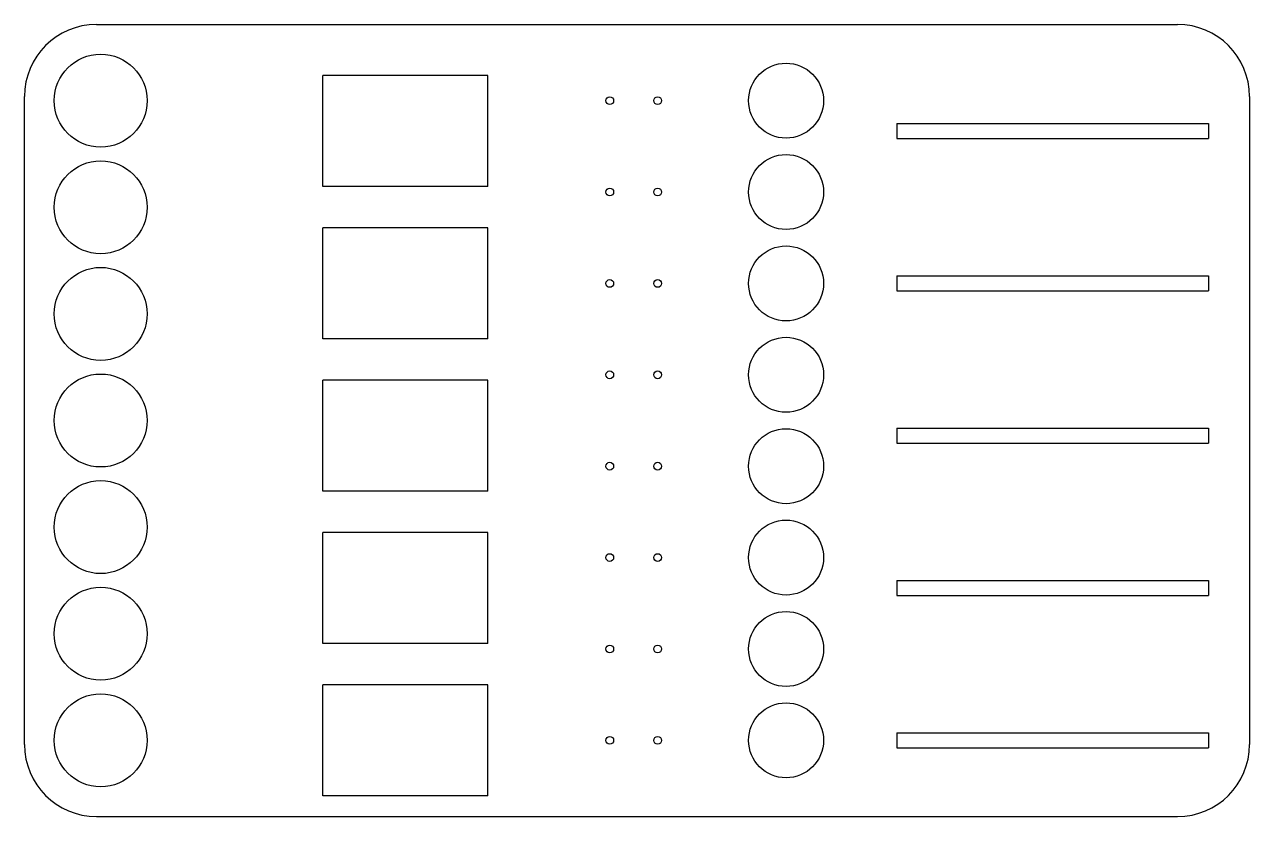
# Model space of a CAD drawing. Extents: x -13 to 192, y -13 to 119.
import ezdxf

# ---------------------------------------------------------------- set-up
doc = ezdxf.new("R2010")
doc.units = 0
doc.layers.add('VISIBLE', color=7, linetype='CONTINUOUS')

msp = doc.modelspace()

# ---------------------------------------------------------------- linework, layer by layer
at = {"layer": 'VISIBLE'}
for p, q in [((-0.7, 119.38), (179.59, 119.38)), ((64.55, 110.85), (37.05, 110.85)), ((37.05, 92.35), (37.05, 110.85)), ((64.55, 92.35), (64.55, 110.85)), ((-12.7, -0.7), (-12.7, 107.38)), ((191.59, 107.38), (191.59, -0.7)), ((132.75, 102.85), (132.75, 100.35)), ((132.75, 102.85), (184.75, 102.85)), ((184.75, 102.85), (184.75, 100.35)), ((132.75, 100.35), (184.75, 100.35)), ((64.55, 92.35), (37.05, 92.35)), ((64.55, 85.45), (37.05, 85.45)), ((37.05, 66.95), (37.05, 85.45)), ((64.55, 66.95), (64.55, 85.45)), ((132.75, 77.45), (132.75, 74.95)), ((132.75, 77.45), (184.75, 77.45)), ((184.75, 77.45), (184.75, 74.95)), ((132.75, 74.95), (184.75, 74.95)), ((64.55, 66.95), (37.05, 66.95)), ((64.55, 60.05), (37.05, 60.05)), ((37.05, 41.55), (37.05, 60.05)), ((64.55, 41.55), (64.55, 60.05)), ((132.75, 52.05), (132.75, 49.55)), ((132.75, 52.05), (184.75, 52.05)), ((184.75, 52.05), (184.75, 49.55)), ((132.75, 49.55), (184.75, 49.55)), ((64.55, 41.55), (37.05, 41.55)), ((64.55, 34.65), (37.05, 34.65)), ((37.05, 16.15), (37.05, 34.65)), ((64.55, 16.15), (64.55, 34.65)), ((132.75, 26.65), (132.75, 24.15)), ((132.75, 26.65), (184.75, 26.65)), ((184.75, 26.65), (184.75, 24.15)), ((132.75, 24.15), (184.75, 24.15)), ((64.55, 16.15), (37.05, 16.15)), ((37.05, -9.25), (37.05, 9.25)), ((64.55, 9.25), (37.05, 9.25)), ((64.55, -9.25), (64.55, 9.25)), ((132.75, 1.25), (132.75, -1.25)), ((132.75, 1.25), (184.75, 1.25)), ((184.75, 1.25), (184.75, -1.25)), ((132.75, -1.25), (184.75, -1.25)), ((64.55, -9.25), (37.05, -9.25)), ((-0.7, -12.7), (179.59, -12.7))]:
    msp.add_line(p, q, dxfattribs=at)
for centre, radius in [((0, 106.68), 7.75), ((114.3, 106.68), 6.25), ((84.9, 106.68), 0.65), ((92.9, 106.68), 0.65), ((0, 88.9), 7.75), ((114.3, 91.44), 6.25), ((84.9, 91.44), 0.65), ((92.9, 91.44), 0.65), ((114.3, 76.2), 6.25), ((0, 71.12), 7.75), ((84.9, 76.2), 0.65), ((92.9, 76.2), 0.65), ((114.3, 60.96), 6.25), ((84.9, 60.96), 0.65), ((92.9, 60.96), 0.65), ((0, 53.34), 7.75), ((114.3, 45.72), 6.25), ((84.9, 45.72), 0.65), ((92.9, 45.72), 0.65), ((0, 35.56), 7.75), ((114.3, 30.48), 6.25), ((84.9, 30.48), 0.65), ((92.9, 30.48), 0.65), ((0, 17.78), 7.75), ((114.3, 15.24), 6.25), ((84.9, 15.24), 0.65), ((92.9, 15.24), 0.65), ((0, 0), 7.75), ((114.3, 0), 6.25), ((84.9, 0), 0.65), ((92.9, 0), 0.65)]:
    msp.add_circle(centre, radius, dxfattribs=at)
for centre, start, end in [((-0.7, 107.38), 90, 180), ((179.59, 107.38), 0, 90), ((-0.7, -0.7), 180, 270), ((179.59, -0.7), 270, 0)]:
    msp.add_arc(centre, 12, start, end, dxfattribs=at)

doc.saveas('drawing.dxf')
